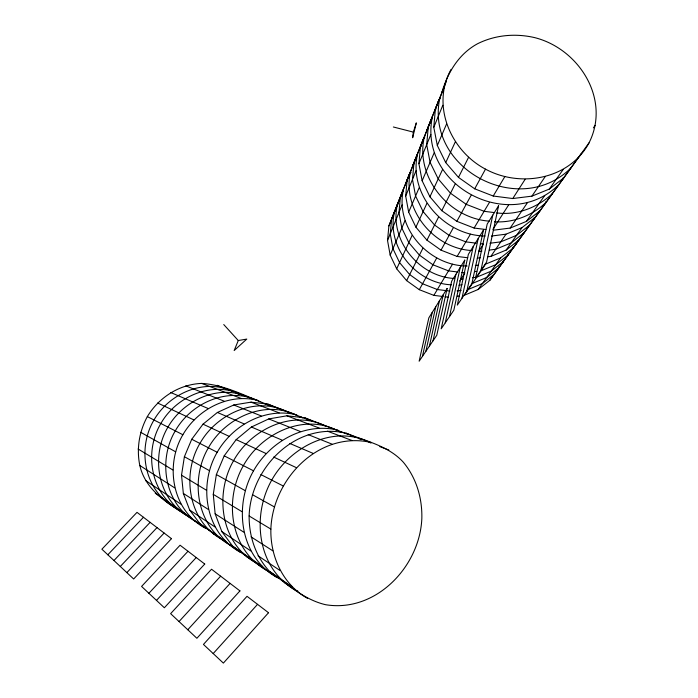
<?xml version="1.0" encoding="UTF-8"?>
<svg xmlns="http://www.w3.org/2000/svg" width="698" height="698" viewBox="0 0 698 698"><rect width="100%" height="100%" fill="white"/><g stroke="black" fill="none" stroke-linecap="round" stroke-linejoin="round"><path stroke-width="1.05" d="M581.504 153.29L513.021 248.165L500.536 257.946L485.572 264.141L464.388 295.237L478.217 289.461L489.787 280.36L589.042 142.846C611.02 99.413 579.035 48.659 534.511 37.579C515.36 33.164 495.179 34.935 477.511 43.765C458.743 53.955 447.619 72.627 441.834 92.642L443.117 90.984M563.74 177.868L549.291 189.088L531.893 196.155L512.76 198.537L493.224 196.033L474.701 188.818L458.481 177.397L445.734 162.608L437.323 145.498L433.798 127.289L435.36 109.263L446.371 81.238M439.784 98.148C425.038 169.248 519.801 218.823 570.79 168.096M589.042 142.846C569.411 179.465 520.438 188.059 485.503 169.143C450.611 150.785 430.989 105.424 451.1 69.372M558.993 184.447C509.575 233.734 417.954 185.668 432.376 116.749L420.414 146.781L418.913 163.707L422.142 180.782L429.933 196.81L441.773 210.656L456.85 221.318L474.099 228.045L485.869 229.529M485.206 236.037C444.373 235.479 408.208 194.899 417.552 153.979L407.135 180.128L405.686 196.068L408.662 212.122L415.912 227.182L426.949 240.164L441.014 250.163L457.12 256.445L467.756 257.771M424.253 137.14C415.153 177.405 449.084 218.378 489.307 221.135M410.485 171.717C401.839 209.374 433.371 248.052 471.141 250.503M397.38 204.636C389.126 239.999 418.739 276.548 454.354 278.485M467.093 266.025C428.624 265.921 394.579 227.705 403.505 189.254L388.899 225.925L387.53 240.478L390.173 255.11L396.682 268.817L406.62 280.622L419.306 289.687L433.859 295.367L443.099 296.502M394.457 211.965C386.212 247.179 416.052 283.414 451.536 284.819M413.338 132.105L412.64 137.742L416.322 122.874L413.338 132.105L393.358 126.992M207.393 528.752L204.47 527.688C181.323 509.383 147.173 497.534 139.827 465.505C136.346 448.814 139.242 431.53 147.339 416.593C158.821 397.563 179.194 384.293 201.626 383.411C225.506 384.799 246.961 396.97 269.053 405.154M204.47 527.688C172.057 509.933 164.815 465.278 182.876 434.741C197.665 409.237 228.394 393.061 257.728 400.355M242.738 552.99L239.833 551.935L200.029 523.858L189.682 510.029L183.338 493.416L181.524 475.207L184.394 456.701L191.741 439.269L203.022 424.166L217.383 412.466L233.769 404.98L250.975 402.153L267.823 404.098L308.734 419.934M239.833 551.935C205.09 532.818 198.066 484.901 217.191 452.26C232.818 425.021 265.353 407.143 296.755 414.839M280.264 578.651L277.185 577.56L247.048 556.891L232.722 546.22L221.807 531.527L215.15 513.824L213.274 494.359L216.371 474.544L224.198 455.838L236.186 439.618L251.42 427.019L268.756 418.922L286.948 415.807L304.721 417.797L347.848 434.357M277.185 577.56C239.746 556.795 233.551 505.919 253.531 470.818C270.021 441.782 304.363 422.028 337.937 430.134M249.125 515.979C250.565 467.608 296.161 421.348 346.217 433.205C366.049 441.276 388.446 445.778 403.4 462.303C416.383 477.99 422.273 498.04 421.845 518.239C419.978 566.471 375.829 612.957 325.669 604.721C303.874 599.687 287.349 583.99 269.559 571.426C255.608 556.385 249.011 536.317 249.125 515.979L270.868 529.093C270.222 556.594 282.934 584.601 307.486 598.343M270.868 529.093C272.656 478.898 318.977 430.5 371.301 442.515M480.922 270.396L492.771 215.124M461.971 298.255L473.2 246.577M466.822 291.118L478.217 238.515M445.237 322.851L455.881 274.401M449.451 316.665L460.244 267.395M433.013 340.825L443.213 294.757M422.447 356.364L432.254 312.372M425.85 351.356L435.788 306.692M429.375 346.182L439.443 300.821M562.623 179.447L563.347 177.405M533.595 219.678L534.319 217.654M545.147 203.668L545.845 201.713M517.776 240.627L517.087 242.555L489.787 280.36M522.183 235.496L522.881 233.542M502.778 262.387L503.494 260.415M507.394 255.992L508.118 253.985M512.166 249.378L512.89 247.354M498.302 268.582L499.009 266.636M388.899 225.925L409.15 174.77L411.043 172.301M402.859 190.58L391.639 219.05L390.252 233.813L392.948 248.671L399.561 262.579L409.665 274.558L422.56 283.763L437.349 289.53L449.852 291.075M409.15 174.77L400.39 197.072L398.968 212.506L401.821 228.037L408.792 242.599L419.419 255.145L432.978 264.795L448.509 270.859L457.74 272.002M407.135 180.128L416.322 156.753M424.829 136.895L423.573 138.536L413.958 163L412.474 179.456L415.58 196.033L423.11 211.59L434.557 225.018L449.146 235.357L465.836 241.866L476.202 243.166M420.414 146.781L430.448 121.26L431.748 119.567M440.045 98.68L438.78 100.32L428.24 127.141L426.705 144.643L430.081 162.311L438.204 178.906L450.515 193.25L466.185 204.313L484.107 211.293L494.603 212.628M423.573 138.536L412.884 165.391L414.167 163.725M438.78 100.32L426.513 131.145L427.787 129.488M435.36 109.263L444.39 86.578M387.53 240.478L402.065 204.915M405.686 196.068L416.052 170.696M418.913 163.707L430.823 134.557M433.798 127.289L442.802 105.267M238.28 340.537L234.17 350.527L246.778 339.08L238.28 340.537L223.753 324.553M390.173 255.11L404.98 220.69M408.662 212.122L419.236 187.553M422.142 180.782L434.296 152.539M437.323 145.498L446.502 124.139M396.682 268.817L412.073 235.479M415.912 227.182L426.906 203.371M429.933 196.81L442.584 169.431M445.734 162.608L455.297 141.895M406.62 280.622L422.892 248.235M426.949 240.164L438.571 217.026M441.773 210.656L455.148 184.036M458.481 177.397L468.602 157.268M419.306 289.687L436.686 258.042M441.014 250.163L453.43 227.548M456.85 221.318L471.133 195.309M474.701 188.818L485.503 169.143M433.859 295.367L452.487 264.202M457.12 256.445L470.435 234.179M474.099 228.045L489.411 202.429M493.224 196.033L504.811 176.655M459.677 281.058L464.336 273.808M492.875 229.433L508.676 204.88M512.76 198.537L525.14 179.281M487.719 256.803L490.851 256.393L505.98 234.188L522.025 227.6L535.375 217.174M493.346 230.209L510.151 228.071L527.557 202.525M531.893 196.155L545.051 176.838M478.217 289.461L500.536 257.946M490.851 256.393L506.094 250.102L522.025 227.6M510.151 228.071L526.405 221.406L544.719 195.536M549.291 189.088L563.138 169.535M593.396 127.865L595.15 125.387M396.97 205.387L398.235 203.729M394.161 212.454L395.408 210.805M405.957 182.806L407.196 181.183M399.867 198.101L401.158 196.417M419.882 147.81L421.208 146.083M434.531 110.991L435.857 109.272M213.195 653.572L257.553 604.346M187.788 629.744L230.096 583.397M179.046 621.543L220.638 576.173M156.483 600.393L196.217 557.536M148.892 593.283L187.998 551.263M126.862 572.622L164.117 533.045M120.309 566.471L157.006 527.609M113.957 560.529L150.122 522.357M107.824 554.77L143.456 517.27M494.14 274.331L482.397 283.562L468.358 289.417M508.065 255.032L495.772 264.673L481.053 270.78M503.267 261.671L491.165 271.173L476.682 277.193L472.45 277.752M498.625 268.102L486.715 277.472L472.45 283.405M529.651 225.105L516.52 235.366L500.754 241.857L489.944 243.244M524.128 232.757L511.215 242.869L495.72 249.256L489.342 250.076M506.094 250.102L518.797 240.147M552.397 193.59C537.713 207.533 516.974 215.586 496.706 212.899M546.054 202.376C532.338 215.481 513.44 223.002 494.454 221.79M526.405 221.406L539.938 210.848M457.33 296.179L459.345 295.908M460.811 279.287L462.931 279.008M458.918 285.194L462.041 284.784M457.085 290.918L461.177 290.368M475.329 265.476L478.4 265.074M474.605 271.627L476.751 271.339M481.899 251.044L478.715 251.454L483.461 244.082L480.346 243.689M477.275 258.164L480.407 257.754M491.479 236.037L505.98 234.188M461.849 272.517L464.92 272.892M445.149 296.755L448.221 297.13M297.854 591.066L295.865 590.368C257.204 568.879 251.254 516.293 271.723 480.111C290.377 446.519 334.612 423.634 370.978 443.082M284.697 582.717L286.66 583.406M259.7 564.586C221.013 546.979 213.675 495.048 233.603 460.636C250.922 429.445 292.331 409.08 325.966 426.26M268.774 571.121L266.749 570.406C229.991 550.033 223.674 500.117 243.366 465.627C260.921 433.912 302.949 412.954 337.186 430.439M247.048 556.891L249.011 557.597M232.809 546.464C196.941 529.232 189.149 480.268 208.397 447.767C225.21 417.692 265.415 398.907 297.592 415.738M213.614 533.961L215.586 534.677M224.049 540.461C188.783 523.544 180.93 475.417 199.916 443.439C216.52 413.827 256.157 395.539 287.812 412.09M199.707 523.439C165.295 508.223 156.849 461.561 175.285 430.867C191.374 402.362 229.79 385.601 260.005 401.778M183.722 512.821C151.169 497.395 143.099 453.063 160.854 423.494C176.559 395.81 213.946 379.852 243.244 395.53M191.078 517.855C158.01 502.176 149.965 457.138 167.948 427.115C183.225 400.495 218.352 383.717 247.563 396.944M167.756 502.508L169.701 503.223M236.168 393.096L239.091 394.178L236.221 392.965M263.975 403.461L268.896 405.294M299.564 416.723L302.522 417.823L299.564 416.566M339.28 431.53L342.107 432.586M379.791 446.624L388.83 450.001M201.626 383.411L241.142 398.418M250.975 402.153L279.183 412.858M286.948 415.807L319.37 428.11M327.449 431.181L351.949 440.482M185.799 385.863L224.198 401.167M233.769 404.98L261.2 415.912M268.756 418.922L300.323 431.495M308.193 434.636L332.065 444.146M217.148 385.287L226.588 389.283M304.721 417.797L313.262 421.435M267.823 404.098L277.403 408.164M279.322 408.976L282.193 410.197M249.526 397.773L252.467 399.02M233.35 391.752C204.758 377.548 169.186 393.445 153.988 419.987C136.852 448.718 144.198 490.607 174.631 507.219M346.217 433.205L356.224 437.471M358.231 438.327L361.232 439.6M339.141 431.268L342.072 432.516M170.774 392.538L208.091 408.496M217.383 412.466L244.064 423.878M251.42 427.019L282.14 440.159M289.801 443.439L313.053 453.377M157.635 403.016L193.965 419.943M203.022 424.166L229.023 436.276M236.186 439.618L266.139 453.569M273.616 457.05L296.301 467.625M147.339 416.593L182.876 434.741M191.741 439.269L217.191 452.26M224.198 455.838L253.531 470.818M260.843 474.553L283.065 485.904M140.664 432.298L175.66 451.833M184.394 456.701L209.461 470.688M216.371 474.544L245.26 490.668M252.467 494.69L274.366 506.905M138.099 449.006L172.86 469.972M181.524 475.207L206.416 490.223M213.274 494.359L241.962 511.66M139.827 465.505L174.657 487.85M183.338 493.416L208.274 509.418M215.15 513.824L243.872 532.251M251.044 536.858L272.805 550.818M145.699 480.59L180.904 504.157M189.682 510.029L214.862 526.885M221.807 531.527L250.809 550.94M258.042 555.783L280.003 570.484M155.244 493.216L191.104 517.741M200.029 523.858L225.663 541.386M232.722 546.22L262.212 566.392M269.559 571.426L291.877 586.686M498.59 205.77L486.567 262.108L475.513 278.345L487.187 224.093L498.59 205.77M483.435 230.131L471.874 283.693L457.303 305.122L468.367 254.342L483.435 230.131M464.763 260.136L453.822 310.244L441.18 328.819L451.685 281.154L464.763 260.136M447.121 288.483L436.782 335.284L419.149 361.206L428.834 317.869L447.121 288.483M268.529 612.722L223.369 663.1L203.45 644.429L247.022 596.31L268.529 612.722M239.938 590.901L196.888 638.277L170.626 613.655L211.538 569.228L239.938 590.901M204.741 564.036L164.353 607.766L141.581 586.425L180.075 545.217L204.741 564.036M171.481 538.664L133.658 578.991L101.882 549.204L137.009 512.349L171.481 538.664"/></g></svg>
